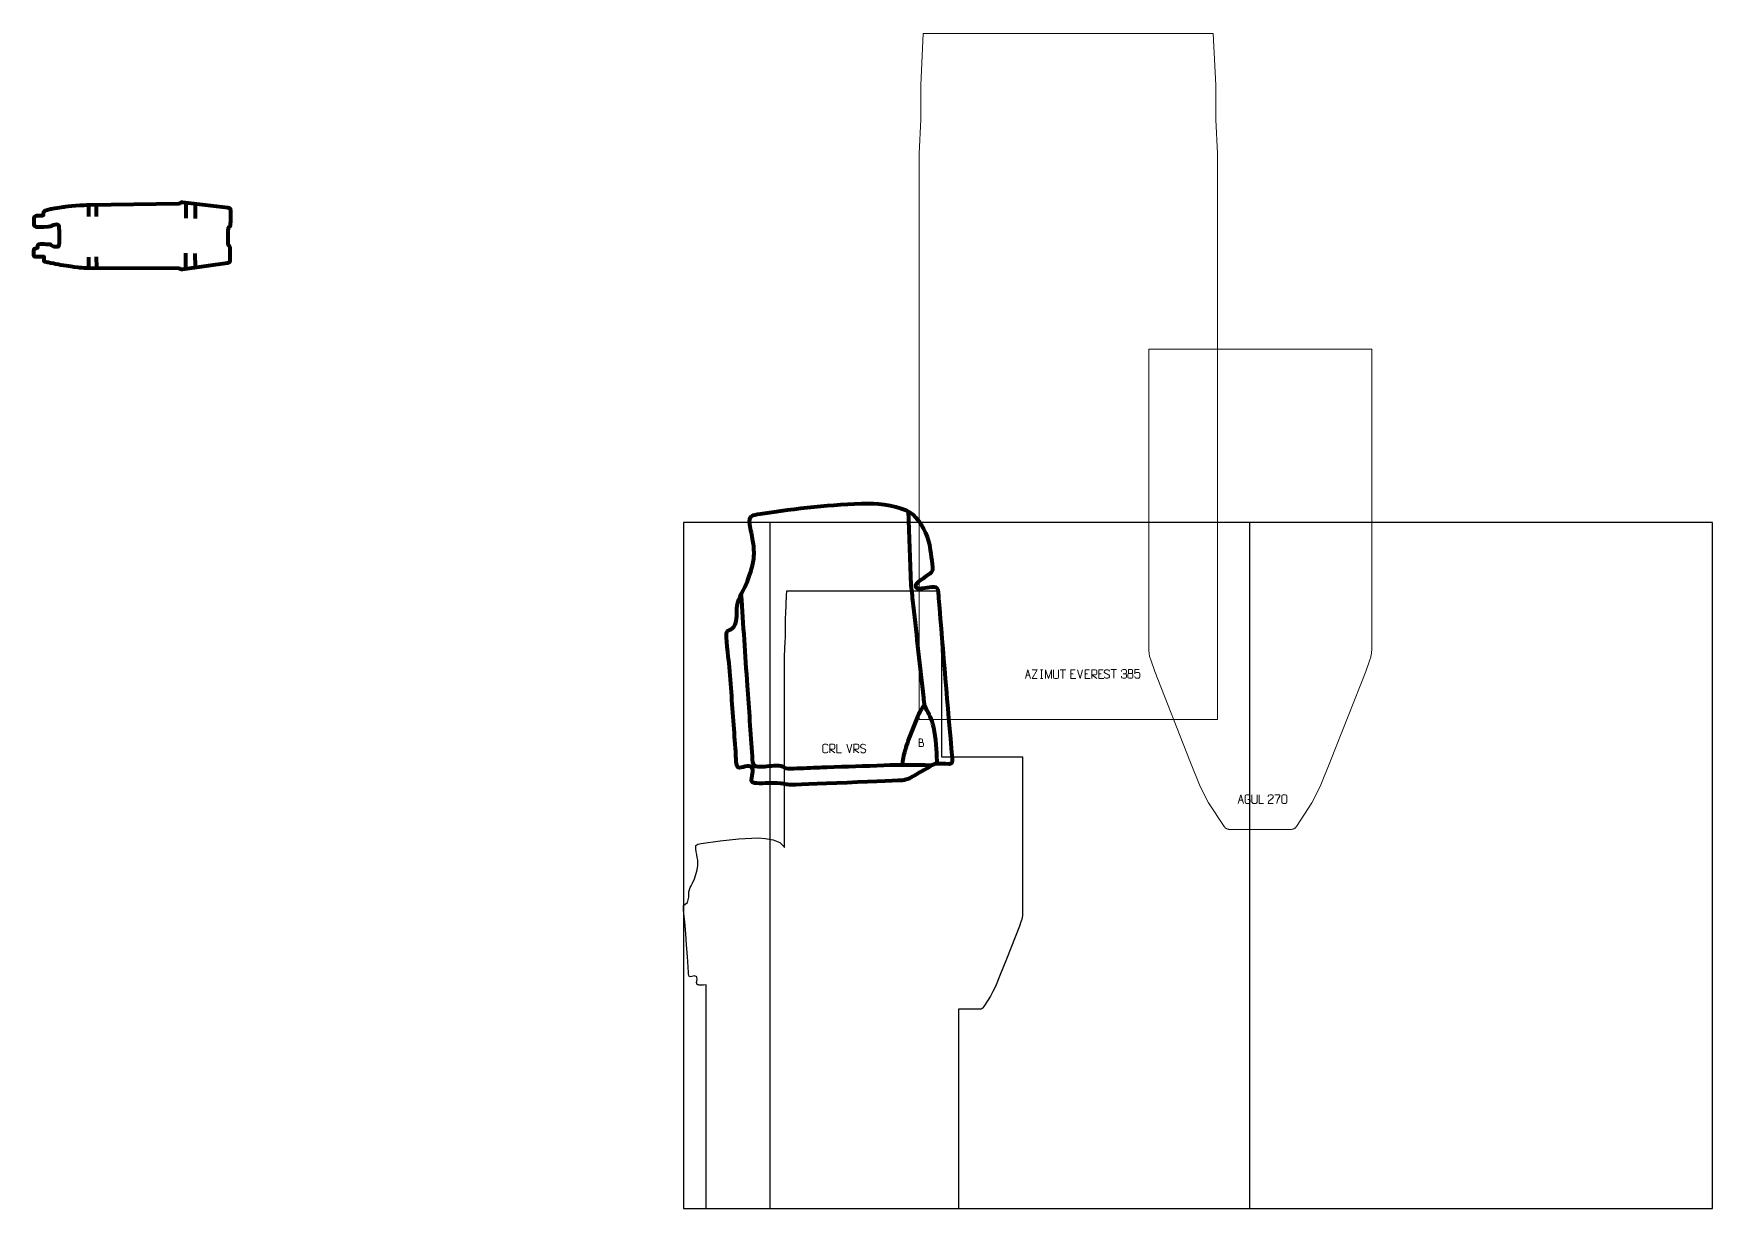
# Model space of a CAD drawing. Header units: millimetres. Extents: x -1895 to 3000, y 0 to 3425.
import ezdxf

# ---------------------------------------------------------------- set-up
doc = ezdxf.new("R2010")
doc.units = ezdxf.units.MM

msp = doc.modelspace()

# ---------------------------------------------------------------- linework, layer by layer
at = {"layer": '200_140_1_black'}
msp.add_lwpolyline([(66.1, 0), (66.1, 651.6), (57.9, 651.3), (45.8, 651.3), (44, 651.5), (42.1, 651.8), (40.3, 652.4), (38.3, 658.7), (39.9, 667.5), (39, 675.1), (32.2, 677.6), (24.3, 675.9), (17.7, 675.6), (15.7, 678.7), (14.8, 683.5), (14.6, 687.5), (13.7, 703.3), (12.5, 718.8), (11.3, 734.5), (8.9, 768.1), (6.5, 801.8), (3.7, 835.4), (2, 850.1), (0, 870.5), (0.1, 883.1), (5.1, 886.6), (11.7, 891.8), (15.8, 907.2), (15.8, 912.5), (15.7, 918), (15.9, 923.2), (19.9, 935.6), (22.4, 940.7), (22.4, 940.9), (22.5, 940.8), (26.3, 948.5), (32, 961), (36.3, 973.5), (40, 986.8), (41.9, 999.7), (41.9, 1007.3), (41.4, 1015.5), (40.3, 1023), (38.6, 1031.3), (37, 1039.7), (35.5, 1048.1), (36, 1058), (41.7, 1062.3), (51.5, 1064.2), (107, 1071.9), (161.4, 1077.4), (217.4, 1080.3), (238.6, 1078.9), (261.9, 1074.2), (281.3, 1066.4), (292.9, 1054.9), (294.7, 1051.9), (294.7, 1110.5), (294.7, 1254.4), (294.7, 1391.2), (294.7, 1506.6), (294.7, 1586.3), (294.7, 1616.1), (294.8, 1617.9), (295.1, 1622.7), (295.4, 1629.7), (295.8, 1638), (296.3, 1646.7), (296.7, 1655), (297, 1662), (297.3, 1666.8), (297.4, 1668.6), (297.4, 1670.4), (297.4, 1675.2), (297.4, 1682.2), (297.4, 1690.5), (297.4, 1699.3), (297.4, 1707.5), (297.4, 1714.5), (297.4, 1719.4), (297.4, 1721.2), (297.5, 1723.9), (297.9, 1731.1), (298.4, 1741.6), (299, 1754), (299.7, 1767.1), (300.3, 1779.6), (300.8, 1790.1), (301.2, 1797.3), (301.3, 1800), (316.5, 1800), (357.4, 1800), (416.5, 1800), (486.5, 1800), (560.2, 1800), (630.3, 1800), (689.4, 1800), (730.2, 1800), (745.4, 1800), (745.5, 1797.3), (745.9, 1790.1), (746.4, 1779.6), (747.1, 1767.1), (747.7, 1754), (748.3, 1741.6), (748.9, 1731.1), (749.2, 1723.9), (749.3, 1721.2), (749.3, 1719.4), (749.3, 1714.5), (749.3, 1707.5), (749.3, 1699.3), (749.3, 1690.5), (749.3, 1682.2), (749.3, 1675.2), (749.3, 1670.4), (749.3, 1668.6), (749.4, 1668.1), (749.4, 1666.8), (749.5, 1664.7), (749.7, 1662), (749.8, 1658.7), (750, 1655), (750.2, 1651), (750.4, 1646.7), (750.7, 1642.3), (750.9, 1638), (751.1, 1633.7), (751.3, 1629.7), (751.5, 1626), (751.6, 1622.7), (751.8, 1620), (751.9, 1617.9), (752, 1616.5), (752, 1616.1), (752, 1586.3), (752, 1506.6), (752, 1391.2), (752, 1316.5), (906.7, 1316.5), (988.5, 1316.5), (988.5, 995.4), (988.5, 857.2), (988.5, 856.1), (988.4, 855.2), (988.4, 854.5), (988.3, 853.3), (988.2, 852.5), (988.1, 851.7), (988, 850.6), (987.9, 849.9), (987.7, 848.9), (987.6, 847.9), (987.4, 847.2), (987.2, 846.1), (987, 845.3), (986.8, 844.5), (986.5, 843.4), (986.3, 842.7), (986, 841.9), (985.7, 840.8), (983.7, 835.1), (979.3, 822.5), (941.6, 726.9), (922.5, 678.6), (909.9, 647.1), (902.3, 632.2), (894.7, 618.4), (875.2, 588.4), (872.9, 584.9), (872.6, 584.5), (872.2, 584), (872, 583.7), (871.6, 583.3), (871.1, 583), (870.8, 582.7), (870.3, 582.4), (869.9, 582.1), (869.5, 581.9), (868.9, 581.6), (868.5, 581.4), (868.1, 581.3), (867.4, 581.1), (867.1, 581), (866.5, 580.9), (865.9, 580.8), (865.6, 580.8), (864.9, 580.7), (811.2, 580.7), (801.9, 580.7), (801.9, 0)], dxfattribs=at)
msp.add_lwpolyline([(66.1, 0), (66.1, 651.6), (57.9, 651.3), (45.8, 651.3), (44, 651.5), (42.1, 651.8), (40.3, 652.4), (38.3, 658.7), (39.9, 667.5), (39, 675.1), (32.2, 677.6), (24.3, 675.9), (17.7, 675.6), (15.7, 678.7), (14.8, 683.5), (14.6, 687.5), (13.7, 703.3), (12.5, 718.8), (11.3, 734.5), (8.9, 768.1), (6.5, 801.8), (3.7, 835.4), (2, 850.1), (0, 870.5), (0.1, 883.1), (5.1, 886.6), (11.7, 891.8), (15.8, 907.2), (15.8, 912.5), (15.7, 918), (15.9, 923.2), (19.9, 935.6), (22.4, 940.7), (22.4, 940.9), (22.5, 940.8), (26.3, 948.5), (32, 961), (36.3, 973.5), (40, 986.8), (41.9, 999.7), (41.9, 1007.3), (41.4, 1015.5), (40.3, 1023), (38.6, 1031.3), (37, 1039.7), (35.5, 1048.1), (36, 1058), (41.7, 1062.3), (51.5, 1064.2), (107, 1071.9), (161.4, 1077.4), (217.4, 1080.3), (238.6, 1078.9), (261.9, 1074.2), (281.3, 1066.4), (292.9, 1054.9), (294.7, 1051.9), (294.7, 1110.5), (294.7, 1254.4), (294.7, 1391.2), (294.7, 1506.6), (294.7, 1586.3), (294.7, 1616.1), (294.8, 1617.9), (295.1, 1622.7), (295.4, 1629.7), (295.8, 1638), (296.3, 1646.7), (296.7, 1655), (297, 1662), (297.3, 1666.8), (297.4, 1668.6), (297.4, 1670.4), (297.4, 1675.2), (297.4, 1682.2), (297.4, 1690.5), (297.4, 1699.3), (297.4, 1707.5), (297.4, 1714.5), (297.4, 1719.4), (297.4, 1721.2), (297.5, 1723.9), (297.9, 1731.1), (298.4, 1741.6), (299, 1754), (299.7, 1767.1), (300.3, 1779.6), (300.8, 1790.1), (301.2, 1797.3), (301.3, 1800), (316.5, 1800), (357.4, 1800), (416.5, 1800), (486.5, 1800), (560.2, 1800), (630.3, 1800), (689.4, 1800), (730.2, 1800), (745.4, 1800), (745.5, 1797.3), (745.9, 1790.1), (746.4, 1779.6), (747.1, 1767.1), (747.7, 1754), (748.3, 1741.6), (748.9, 1731.1), (749.2, 1723.9), (749.3, 1721.2), (749.3, 1719.4), (749.3, 1714.5), (749.3, 1707.5), (749.3, 1699.3), (749.3, 1690.5), (749.3, 1682.2), (749.3, 1675.2), (749.3, 1670.4), (749.3, 1668.6), (749.4, 1668.1), (749.4, 1666.8), (749.5, 1664.7), (749.7, 1662), (749.8, 1658.7), (750, 1655), (750.2, 1651), (750.4, 1646.7), (750.7, 1642.3), (750.9, 1638), (751.1, 1633.7), (751.3, 1629.7), (751.5, 1626), (751.6, 1622.7), (751.8, 1620), (751.9, 1617.9), (752, 1616.5), (752, 1616.1), (752, 1586.3), (752, 1506.6), (752, 1391.2), (752, 1316.5), (906.7, 1316.5), (988.5, 1316.5), (988.5, 995.4), (988.5, 857.2), (988.5, 856.1), (988.4, 855.2), (988.4, 854.5), (988.3, 853.3), (988.2, 852.5), (988.1, 851.7), (988, 850.6), (987.9, 849.9), (987.7, 848.9), (987.6, 847.9), (987.4, 847.2), (987.2, 846.1), (987, 845.3), (986.8, 844.5), (986.5, 843.4), (986.3, 842.7), (986, 841.9), (985.7, 840.8), (983.7, 835.1), (979.3, 822.5), (941.6, 726.9), (922.5, 678.6), (909.9, 647.1), (902.3, 632.2), (894.7, 618.4), (875.2, 588.4), (872.9, 584.9), (872.6, 584.5), (872.2, 584), (872, 583.7), (871.6, 583.3), (871.1, 583), (870.8, 582.7), (870.3, 582.4), (869.9, 582.1), (869.5, 581.9), (868.9, 581.6), (868.5, 581.4), (868.1, 581.3), (867.4, 581.1), (867.1, 581), (866.5, 580.9), (865.9, 580.8), (865.6, 580.8), (864.9, 580.7), (811.2, 580.7), (801.9, 580.7), (801.9, 0)], dxfattribs=at)
at = {"layer": '200_140_1_black_SHEET_BOUNDARY', "color": 1}
msp.add_lwpolyline([(251.7, 0), (1651.7, 0), (1651.7, 2000), (251.7, 2000), (251.7, 0)], dxfattribs=at)
at = {"layer": '200_140_1_black_TOYOTA COROLLA VERSO_2_layer 2', "color": 142, "lineweight": 158}
for points, knots in [([(655.3, 2032.8), (655.3, 2032.8), (663, 1816.7), (663, 1816.7), (663, 1816.7), (665.2, 1796.8), (667.4, 1776.9), (669.6, 1757.1), (669.6, 1757.1), (679.5, 1667.7), (689.4, 1578.2), (699.4, 1488.8), (699.4, 1488.8), (699.9, 1484.2), (700.9, 1469.6), (702.5, 1466.2), (702.5, 1466.2), (710.9, 1447.8), (720.2, 1433), (726, 1413.1), (726, 1413.1), (734.4, 1384.8), (736.6, 1345.8), (738, 1316), (738, 1316), (738.1, 1314), (738.2, 1312), (738.3, 1310), (738.3, 1310), (738.6, 1305.5), (738.9, 1300.9), (739.1, 1296.4)], [0, 0, 0, 0, 0.111111, 0.111111, 0.111111, 0.111111, 0.222222, 0.222222, 0.222222, 0.222222, 0.333333, 0.333333, 0.333333, 0.333333, 0.444444, 0.444444, 0.444444, 0.444444, 0.555556, 0.555556, 0.555556, 0.555556, 0.666667, 0.666667, 0.666667, 0.666667, 0.777778, 0.777778, 0.777778, 0.777778, 1, 1, 1, 1]), ([(722.2, 1291.7), (675.9, 1292.1), (630.6, 1293.3), (584.2, 1291.3), (584.2, 1291.3), (529.2, 1289), (474.1, 1287.4), (419, 1285.5), (419, 1285.5), (409, 1285.2), (399, 1284.8), (389, 1284.5), (389, 1284.5), (363.4, 1283.6), (337.1, 1282), (311.6, 1281.6), (311.6, 1281.6), (299.5, 1281.4), (299.5, 1282.2), (289.4, 1287), (289.4, 1287), (276.7, 1293.2), (251.9, 1288.7), (237.6, 1287.8), (237.6, 1287.8), (229.8, 1287.4), (218, 1286.5), (210.6, 1288.2), (210.6, 1288.2), (200.7, 1292.4), (201.3, 1307.4), (200.8, 1316.3), (200.8, 1316.3), (200.8, 1316.3), (200.8, 1317.7), (200.8, 1317.7), (200.8, 1317.7), (196.4, 1386.7), (191.4, 1455.8), (186.6, 1524.8), (186.6, 1524.8), (180.6, 1613.3), (174.5, 1701.8), (168.5, 1790.3)], [0, 0, 0, 0, 0.083333, 0.083333, 0.083333, 0.083333, 0.166667, 0.166667, 0.166667, 0.166667, 0.25, 0.25, 0.25, 0.25, 0.333333, 0.333333, 0.333333, 0.333333, 0.416667, 0.416667, 0.416667, 0.416667, 0.5, 0.5, 0.5, 0.5, 0.583333, 0.583333, 0.583333, 0.583333, 0.666667, 0.666667, 0.666667, 0.666667, 0.75, 0.75, 0.75, 0.75, 0.833333, 0.833333, 0.833333, 0.833333, 1, 1, 1, 1]), ([(701.7, 1468), (696.8, 1460.2), (689.8, 1450.5), (686.4, 1442.3), (686.4, 1442.3), (675.8, 1417), (664.7, 1390.3), (655.2, 1364.7), (655.2, 1364.7), (651.7, 1355.3), (648.8, 1345.7), (645.9, 1336.2), (645.9, 1336.2), (645.9, 1336.2), (645.5, 1334.9), (645.5, 1334.9), (645.5, 1334.9), (641.1, 1320.3), (639.1, 1307.5), (637.8, 1292.4)], [0, 0, 0, 0, 0.166667, 0.166667, 0.166667, 0.166667, 0.333333, 0.333333, 0.333333, 0.333333, 0.5, 0.5, 0.5, 0.5, 0.666667, 0.666667, 0.666667, 0.666667, 1, 1, 1, 1])]:
    msp.add_open_spline(points, degree=3, knots=knots, dxfattribs=at)
at = {"layer": '200_140_1_black_TOYOTA COROLLA VERSO_2_layer 2', "color": 250, "lineweight": 9}
for points, knots in [([(421.2, 1332.3), (421.1, 1330), (419.4, 1328.5), (417.3, 1328.5), (417.3, 1328.5), (414.9, 1328.5), (412.6, 1328.5), (410.3, 1328.5), (410.3, 1328.5), (408.3, 1328.4), (406.4, 1330.3), (406.4, 1332.3), (406.4, 1332.3), (406.4, 1338.1), (406.4, 1343.9), (406.4, 1349.6), (406.4, 1349.6), (406.4, 1351.8), (408.1, 1353.5), (410.3, 1353.5), (410.3, 1353.5), (412.6, 1353.5), (414.9, 1353.5), (417.3, 1353.5), (417.3, 1353.5), (419.2, 1353.5), (421.2, 1352), (421.2, 1349.6)], [0, 0, 0, 0, 0.125, 0.125, 0.125, 0.125, 0.25, 0.25, 0.25, 0.25, 0.375, 0.375, 0.375, 0.375, 0.5, 0.5, 0.5, 0.5, 0.625, 0.625, 0.625, 0.625, 0.75, 0.75, 0.75, 0.75, 1, 1, 1, 1]), ([(426.5, 1328.5), (426.5, 1328.5), (426.5, 1353.5), (426.5, 1353.5), (426.5, 1353.5), (430.1, 1353.5), (433.7, 1353.5), (437.3, 1353.5), (437.3, 1353.5), (439.6, 1353.4), (441.1, 1351.9), (441.1, 1349.6), (441.1, 1349.6), (441.1, 1347.5), (441.1, 1344.5), (441.1, 1342.5), (441.1, 1342.5), (441.1, 1340.6), (439.3, 1338.6), (437.3, 1338.6), (437.3, 1338.6), (437.3, 1338.6), (426.5, 1338.6), (426.5, 1338.6), (426.5, 1338.6), (426.5, 1338.6), (441.1, 1328.5), (441.1, 1328.5)], [0, 0, 0, 0, 0.125, 0.125, 0.125, 0.125, 0.25, 0.25, 0.25, 0.25, 0.375, 0.375, 0.375, 0.375, 0.5, 0.5, 0.5, 0.5, 0.625, 0.625, 0.625, 0.625, 0.75, 0.75, 0.75, 0.75, 1, 1, 1, 1]), ([(460.3, 1328.5), (460.3, 1328.5), (447.3, 1328.5), (447.3, 1328.5), (447.3, 1328.5), (447.3, 1328.5), (447.3, 1353.5), (447.3, 1353.5)], [0, 0, 0, 0, 0.333333, 0.333333, 0.333333, 0.333333, 1, 1, 1, 1]), ([(496.5, 1328.5), (496.5, 1328.5), (496.5, 1353.5), (496.5, 1353.5), (496.5, 1353.5), (500.1, 1353.5), (503.7, 1353.5), (507.3, 1353.5), (507.3, 1353.5), (509.6, 1353.4), (511.1, 1351.9), (511.1, 1349.6), (511.1, 1349.6), (511.1, 1347.5), (511.1, 1344.5), (511.1, 1342.5), (511.1, 1342.5), (511.1, 1340.6), (509.3, 1338.6), (507.3, 1338.6), (507.3, 1338.6), (507.3, 1338.6), (496.5, 1338.6), (496.5, 1338.6), (496.5, 1338.6), (496.5, 1338.6), (511.1, 1328.5), (511.1, 1328.5)], [0, 0, 0, 0, 0.125, 0.125, 0.125, 0.125, 0.25, 0.25, 0.25, 0.25, 0.375, 0.375, 0.375, 0.375, 0.5, 0.5, 0.5, 0.5, 0.625, 0.625, 0.625, 0.625, 0.75, 0.75, 0.75, 0.75, 1, 1, 1, 1]), ([(523.8, 1341), (519.6, 1342.5), (514.6, 1344.3), (516.7, 1349.8), (516.7, 1349.8), (518.2, 1353.9), (523.4, 1353.5), (527, 1352.9), (527, 1352.9), (529.8, 1352.5), (530.7, 1351.2), (531, 1349.2)], [0, 0, 0, 0, 0.25, 0.25, 0.25, 0.25, 0.5, 0.5, 0.5, 0.5, 1, 1, 1, 1]), ([(523.8, 1341), (527.8, 1339.4), (532.9, 1337.5), (531, 1332.1), (531, 1332.1), (529.6, 1327.8), (524.6, 1328.1), (520.9, 1328.6), (520.9, 1328.6), (518.2, 1329.1), (516.9, 1330.3), (516.6, 1332.4)], [0, 0, 0, 0, 0.25, 0.25, 0.25, 0.25, 0.5, 0.5, 0.5, 0.5, 1, 1, 1, 1]), ([(686.7, 1358.2), (690, 1358.2), (693.3, 1358.2), (696.5, 1358.2), (696.5, 1358.2), (698.3, 1358.1), (700, 1356.6), (700, 1354.7), (700, 1354.7), (700, 1353.7), (700, 1351), (700, 1350), (700, 1350), (700, 1348.3), (698.6, 1346.5), (696.6, 1346.5), (696.6, 1346.5), (693.3, 1346.5), (690, 1346.5), (686.8, 1346.5), (686.8, 1346.5), (686.8, 1354), (686.8, 1361.4), (686.8, 1368.9), (686.8, 1368.9), (688.9, 1368.9), (691, 1368.9), (693.2, 1368.9), (693.2, 1368.9), (694.7, 1368.9), (696.5, 1367.2), (696.6, 1365.4), (696.6, 1365.4), (696.6, 1363.6), (696.6, 1363.5), (696.6, 1361.6), (696.6, 1361.6), (696.6, 1359.8), (694.9, 1358.1), (693.1, 1358.2)], [0, 0, 0, 0, 0.090909, 0.090909, 0.090909, 0.090909, 0.181818, 0.181818, 0.181818, 0.181818, 0.272727, 0.272727, 0.272727, 0.272727, 0.363636, 0.363636, 0.363636, 0.363636, 0.454545, 0.454545, 0.454545, 0.454545, 0.545455, 0.545455, 0.545455, 0.545455, 0.636364, 0.636364, 0.636364, 0.636364, 0.727273, 0.727273, 0.727273, 0.727273, 0.818182, 0.818182, 0.818182, 0.818182, 1, 1, 1, 1])]:
    msp.add_open_spline(points, degree=3, knots=knots, dxfattribs=at)
for points in [[(483.8, 1328.5), (483.8, 1328.5), (476.5, 1353.5), (476.5, 1353.5)], [(491.1, 1353.5), (491.1, 1353.5), (483.8, 1328.5), (483.8, 1328.5)]]:
    msp.add_open_spline(points, degree=3, dxfattribs=at)
at = {"layer": '200_140_1_black_TOYOTA COROLLA VERSO_2_layer 3', "color": 242, "lineweight": 158}
msp.add_open_spline([(638.3, 1247.7), (645.5, 1248.8), (652.4, 1250.6), (658.6, 1253.7), (658.6, 1253.7), (672.6, 1261), (687, 1269.6), (700.7, 1277.5), (700.7, 1277.5), (734, 1296.9), (724, 1297.7), (763.5, 1295.8), (763.5, 1295.8), (781.2, 1295), (785, 1294.1), (783.3, 1312.1), (783.3, 1312.1), (769.3, 1467.5), (756.4, 1623), (743.7, 1778.6), (743.7, 1778.6), (743.1, 1785.6), (743.2, 1804.5), (738.9, 1809.2), (738.9, 1809.2), (733.2, 1815.2), (702.1, 1808.8), (693.5, 1807.8), (693.5, 1807.8), (687.4, 1807.3), (673.5, 1807.1), (676.6, 1817.1), (676.6, 1817.1), (678.4, 1822.9), (704.5, 1840.6), (710.8, 1845.2), (710.8, 1845.2), (722.2, 1853.4), (727.1, 1854.2), (725.9, 1869.4), (725.9, 1869.4), (723.2, 1894.7), (720, 1923.3), (713.8, 1947.8), (713.8, 1947.8), (707.2, 1973.4), (683.2, 2014.4), (661.2, 2029.2), (661.2, 2029.2), (631.3, 2046.9), (574.3, 2055.9), (539.6, 2055.5), (539.6, 2055.5), (429.4, 2052.6), (332.4, 2041.4), (223.9, 2024.9), (223.9, 2024.9), (201.8, 2021.6), (188.9, 2020.3), (193.4, 1994.3), (193.4, 1994.3), (196.2, 1978.2), (199.4, 1962.4), (202.6, 1946.5), (202.6, 1946.5), (205.1, 1933.9), (206, 1915.2), (205.5, 1902.3), (205.5, 1902.3), (204.7, 1878.8), (194.5, 1850.9), (186.7, 1828.6), (186.7, 1828.6), (178.5, 1805.4), (159.4, 1779.4), (156.1, 1756.6), (156.1, 1756.6), (155.3, 1747.5), (156, 1735.8), (155.8, 1726.3), (155.8, 1726.3), (153.4, 1681.9), (131.2, 1690.9), (126.1, 1680.3), (126.1, 1680.3), (122.3, 1672.3), (131.4, 1603.7), (132.9, 1589.7), (132.9, 1589.7), (138.6, 1525.9), (142.6, 1461.5), (147.4, 1397.6), (147.4, 1397.6), (149.7, 1367.5), (152.2, 1338.4), (153.6, 1308.3), (153.6, 1308.3), (153.9, 1303.1), (154.1, 1288), (159.6, 1285.6), (159.6, 1285.6), (169.3, 1281.3), (189.6, 1296.8), (200, 1284.5), (200, 1284.5), (207.9, 1273.5), (191.5, 1248.5), (202.6, 1241.3), (202.6, 1241.3), (205.5, 1239.9), (209.8, 1239.6), (213, 1239.4), (213, 1239.4), (236.2, 1237.9), (258.4, 1242), (282.5, 1239.1), (282.5, 1239.1), (286.9, 1238.6), (290.9, 1237.9), (295.2, 1237.1), (295.2, 1237.1), (301.5, 1235.7), (306.8, 1235), (311.9, 1234.7), (311.9, 1234.7), (317, 1234.4), (638.3, 1247.7), (638.3, 1247.7)], degree=3, knots=[0, 0, 0, 0, 0.030303, 0.030303, 0.030303, 0.030303, 0.060606, 0.060606, 0.060606, 0.060606, 0.090909, 0.090909, 0.090909, 0.090909, 0.121212, 0.121212, 0.121212, 0.121212, 0.151515, 0.151515, 0.151515, 0.151515, 0.181818, 0.181818, 0.181818, 0.181818, 0.212121, 0.212121, 0.212121, 0.212121, 0.242424, 0.242424, 0.242424, 0.242424, 0.272727, 0.272727, 0.272727, 0.272727, 0.30303, 0.30303, 0.30303, 0.30303, 0.333333, 0.333333, 0.333333, 0.333333, 0.363636, 0.363636, 0.363636, 0.363636, 0.393939, 0.393939, 0.393939, 0.393939, 0.424242, 0.424242, 0.424242, 0.424242, 0.454545, 0.454545, 0.454545, 0.454545, 0.484848, 0.484848, 0.484848, 0.484848, 0.515152, 0.515152, 0.515152, 0.515152, 0.545455, 0.545455, 0.545455, 0.545455, 0.575758, 0.575758, 0.575758, 0.575758, 0.606061, 0.606061, 0.606061, 0.606061, 0.636364, 0.636364, 0.636364, 0.636364, 0.666667, 0.666667, 0.666667, 0.666667, 0.69697, 0.69697, 0.69697, 0.69697, 0.727273, 0.727273, 0.727273, 0.727273, 0.757576, 0.757576, 0.757576, 0.757576, 0.787879, 0.787879, 0.787879, 0.787879, 0.818182, 0.818182, 0.818182, 0.818182, 0.848485, 0.848485, 0.848485, 0.848485, 0.878788, 0.878788, 0.878788, 0.878788, 0.909091, 0.909091, 0.909091, 0.909091, 0.939394, 0.939394, 0.939394, 0.939394, 1, 1, 1, 1], dxfattribs=at)
at = {"layer": '200_140_1_black_ДЕКА KUGOO M4 PRO JILONG_1_layer 2', "color": 242, "lineweight": 158}
msp.add_open_spline([(-1893.6, 2886.1), (-1893.6, 2886.1), (-1893.5, 2868.8), (-1893.5, 2868.8), (-1893.5, 2868.8), (-1893.4, 2864.3), (-1889.8, 2860.8), (-1885.3, 2860.9), (-1885.3, 2860.9), (-1879.4, 2861), (-1849.1, 2860.9), (-1845.9, 2862.2), (-1845.9, 2862.2), (-1840.4, 2864.4), (-1840.1, 2867), (-1832.2, 2867.8), (-1832.2, 2867.8), (-1827.8, 2868.3), (-1820, 2868.3), (-1820, 2862.2), (-1820, 2862.2), (-1819.9, 2853.7), (-1818.7, 2809.6), (-1820.9, 2805.5), (-1820.9, 2805.5), (-1823.6, 2802.4), (-1836.5, 2804), (-1840.2, 2806.2), (-1840.2, 2806.2), (-1846.3, 2810), (-1842.8, 2811.5), (-1852.2, 2811.3), (-1852.2, 2811.3), (-1859.8, 2811.1), (-1868.6, 2812.2), (-1876.2, 2812), (-1876.2, 2812), (-1878.9, 2812), (-1880.2, 2810.9), (-1881.3, 2809.7), (-1881.3, 2809.7), (-1883.3, 2807.6), (-1881.5, 2803.2), (-1883, 2801.4), (-1883, 2801.4), (-1884.2, 2800.1), (-1886, 2799.6), (-1886.9, 2799.5), (-1886.9, 2799.5), (-1889, 2799.2), (-1892.3, 2798.7), (-1893.3, 2797.6), (-1893.3, 2797.6), (-1893.9, 2797), (-1893.9, 2784.3), (-1893.9, 2782.8), (-1893.9, 2782.8), (-1893.7, 2777.7), (-1894.9, 2774.4), (-1890.4, 2774.4), (-1890.4, 2774.4), (-1886.3, 2774.3), (-1879.2, 2774.5), (-1878.3, 2774.5), (-1878.3, 2774.5), (-1872.2, 2774.5), (-1865.1, 2774.8), (-1864.3, 2773.7), (-1864.3, 2773.7), (-1862.3, 2771), (-1865.7, 2763.1), (-1864.1, 2760.2), (-1864.1, 2760.2), (-1863.3, 2758.9), (-1853.3, 2757.7), (-1851.6, 2757.3), (-1851.6, 2757.3), (-1832.3, 2753.4), (-1812.5, 2749.6), (-1793, 2746.7), (-1793, 2746.7), (-1788.9, 2746.1), (-1762.8, 2742.2), (-1761, 2742.1), (-1761, 2742.1), (-1754.7, 2741.8), (-1740.7, 2740.8), (-1735.3, 2740.8), (-1735.3, 2740.8), (-1735.3, 2740.8), (-1471.5, 2740.1), (-1471.5, 2740.1), (-1471.5, 2740.1), (-1466.9, 2740.1), (-1465.5, 2736.5), (-1460.6, 2737.1), (-1460.6, 2737.1), (-1460.6, 2737.1), (-1329.4, 2755.4), (-1329.4, 2755.4), (-1329.4, 2755.4), (-1325.5, 2755.9), (-1322.5, 2759.2), (-1322.5, 2763.2), (-1322.5, 2763.2), (-1322.5, 2763.2), (-1322.3, 2800.7), (-1322.3, 2800.7), (-1322.3, 2800.7), (-1322.2, 2808.3), (-1328.5, 2805.4), (-1328.5, 2812.9), (-1328.5, 2812.9), (-1328.4, 2818.3), (-1328.3, 2855.7), (-1327.8, 2857.7), (-1327.8, 2857.7), (-1326.9, 2860.6), (-1322.6, 2862.1), (-1321.9, 2863.4), (-1321.9, 2863.4), (-1320.9, 2865.3), (-1321.1, 2904.7), (-1321, 2910.2), (-1321, 2910.2), (-1321, 2914.3), (-1324, 2917.8), (-1328.1, 2918.2), (-1328.1, 2918.2), (-1328.1, 2918.2), (-1460.5, 2933.7), (-1460.5, 2933.7), (-1460.5, 2933.7), (-1466.2, 2934.4), (-1466.6, 2929.9), (-1471.9, 2929.8), (-1471.9, 2929.8), (-1471.9, 2929.8), (-1735, 2925.9), (-1735, 2925.9), (-1735, 2925.9), (-1742, 2925.8), (-1801.3, 2921.1), (-1806, 2920.3), (-1806, 2920.3), (-1810.7, 2919.5), (-1842.7, 2914.4), (-1844.6, 2913.9), (-1844.6, 2913.9), (-1860.6, 2909.6), (-1866.6, 2910.5), (-1865.9, 2899.3), (-1865.9, 2899.3), (-1865.8, 2897.3), (-1866.1, 2894.8), (-1868.4, 2894.3), (-1868.4, 2894.3), (-1868.4, 2894.3), (-1885.6, 2894.2), (-1885.6, 2894.2), (-1885.6, 2894.2), (-1890.1, 2894.2), (-1893.6, 2890.6), (-1893.6, 2886.1)], degree=3, knots=[0, 0, 0, 0, 0.02381, 0.02381, 0.02381, 0.02381, 0.047619, 0.047619, 0.047619, 0.047619, 0.071429, 0.071429, 0.071429, 0.071429, 0.095238, 0.095238, 0.095238, 0.095238, 0.119048, 0.119048, 0.119048, 0.119048, 0.142857, 0.142857, 0.142857, 0.142857, 0.166667, 0.166667, 0.166667, 0.166667, 0.190476, 0.190476, 0.190476, 0.190476, 0.214286, 0.214286, 0.214286, 0.214286, 0.238095, 0.238095, 0.238095, 0.238095, 0.261905, 0.261905, 0.261905, 0.261905, 0.285714, 0.285714, 0.285714, 0.285714, 0.309524, 0.309524, 0.309524, 0.309524, 0.333333, 0.333333, 0.333333, 0.333333, 0.357143, 0.357143, 0.357143, 0.357143, 0.380952, 0.380952, 0.380952, 0.380952, 0.404762, 0.404762, 0.404762, 0.404762, 0.428571, 0.428571, 0.428571, 0.428571, 0.452381, 0.452381, 0.452381, 0.452381, 0.47619, 0.47619, 0.47619, 0.47619, 0.5, 0.5, 0.5, 0.5, 0.52381, 0.52381, 0.52381, 0.52381, 0.547619, 0.547619, 0.547619, 0.547619, 0.571429, 0.571429, 0.571429, 0.571429, 0.595238, 0.595238, 0.595238, 0.595238, 0.619048, 0.619048, 0.619048, 0.619048, 0.642857, 0.642857, 0.642857, 0.642857, 0.666667, 0.666667, 0.666667, 0.666667, 0.690476, 0.690476, 0.690476, 0.690476, 0.714286, 0.714286, 0.714286, 0.714286, 0.738095, 0.738095, 0.738095, 0.738095, 0.761905, 0.761905, 0.761905, 0.761905, 0.785714, 0.785714, 0.785714, 0.785714, 0.809524, 0.809524, 0.809524, 0.809524, 0.833333, 0.833333, 0.833333, 0.833333, 0.857143, 0.857143, 0.857143, 0.857143, 0.880952, 0.880952, 0.880952, 0.880952, 0.904762, 0.904762, 0.904762, 0.904762, 0.928571, 0.928571, 0.928571, 0.928571, 0.952381, 0.952381, 0.952381, 0.952381, 1, 1, 1, 1], dxfattribs=at)
at = {"layer": '200_140_1_black_ДЕКА KUGOO M4 PRO JILONG_1_layer 3', "color": 142, "lineweight": 158}
for points in [[(-1735, 2925.9), (-1735, 2925.9), (-1734.7, 2891.9), (-1734.7, 2891.9)], [(-1712.2, 2924.3), (-1712.2, 2924.3), (-1712.5, 2891.5), (-1712.5, 2891.5)], [(-1451.3, 2931.1), (-1451.3, 2931.1), (-1451, 2886.8), (-1451, 2886.8)], [(-1423.9, 2928.3), (-1423.9, 2928.3), (-1423.9, 2886), (-1423.9, 2886)], [(-1733.7, 2742.5), (-1733.7, 2742.5), (-1733.5, 2773.5), (-1733.5, 2773.5)], [(-1710.5, 2742.6), (-1710.5, 2742.6), (-1711.2, 2773.9), (-1711.2, 2773.9)], [(-1450.8, 2739.7), (-1450.8, 2739.7), (-1451, 2785), (-1451, 2785)], [(-1423.3, 2743.9), (-1423.3, 2743.9), (-1423.5, 2783.5), (-1423.5, 2783.5)]]:
    msp.add_open_spline(points, degree=3, dxfattribs=at)
at = {"layer": '200_140_1_black_Лодка АГУЛ 270_2_layer 1', "color": 242, "lineweight": 9}
msp.add_open_spline([(2006.7, 2505), (2006.7, 2505), (2006.7, 1631.6), (2006.7, 1631.6), (2006.7, 1631.6), (2006.7, 1631.6), (2006.6, 1628.8), (2006.6, 1628.8), (2006.6, 1628.8), (2006.6, 1628.8), (2006.5, 1626.1), (2006.5, 1626.1), (2006.5, 1626.1), (2006.5, 1626.1), (2006.3, 1623.4), (2006.3, 1623.4), (2006.3, 1623.4), (2006.3, 1623.4), (2006.1, 1620.7), (2006.1, 1620.7), (2006.1, 1620.7), (2006.1, 1620.7), (2005.7, 1617.9), (2005.7, 1617.9), (2005.7, 1617.9), (2005.7, 1617.9), (2005.3, 1615.2), (2005.3, 1615.2), (2005.3, 1615.2), (2005.3, 1615.2), (2004.8, 1612.5), (2004.8, 1612.5), (2004.8, 1612.5), (2004.8, 1612.5), (2004.2, 1609.9), (2004.2, 1609.9), (2004.2, 1609.9), (2004.2, 1609.9), (2003.6, 1607.2), (2003.6, 1607.2), (2003.6, 1607.2), (2003.6, 1607.2), (2002.9, 1604.6), (2002.9, 1604.6), (2002.9, 1604.6), (2002.9, 1604.6), (2002.1, 1601.9), (2002.1, 1601.9), (2002.1, 1601.9), (2002.1, 1601.9), (2001.2, 1599.3), (2001.2, 1599.3), (2001.2, 1599.3), (2001.2, 1599.3), (1989.2, 1565), (1989.2, 1565), (1989.2, 1565), (1989.2, 1565), (1886.7, 1305), (1886.7, 1305), (1886.7, 1305), (1886.7, 1305), (1856.5, 1229.6), (1856.5, 1229.6), (1856.5, 1229.6), (1856.5, 1229.6), (1832.3, 1182.8), (1832.3, 1182.8), (1832.3, 1182.8), (1832.3, 1182.8), (1787.2, 1113.5), (1787.2, 1113.5), (1787.2, 1113.5), (1787.2, 1113.5), (1786.3, 1112.3), (1786.3, 1112.3), (1786.3, 1112.3), (1786.3, 1112.3), (1785.3, 1111.1), (1785.3, 1111.1), (1785.3, 1111.1), (1785.3, 1111.1), (1784.2, 1110), (1784.2, 1110), (1784.2, 1110), (1784.2, 1110), (1783, 1109), (1783, 1109), (1783, 1109), (1783, 1109), (1781.8, 1108.1), (1781.8, 1108.1), (1781.8, 1108.1), (1781.8, 1108.1), (1780.5, 1107.3), (1780.5, 1107.3), (1780.5, 1107.3), (1780.5, 1107.3), (1779.1, 1106.6), (1779.1, 1106.6), (1779.1, 1106.6), (1779.1, 1106.6), (1777.6, 1106), (1777.6, 1106), (1777.6, 1106), (1777.6, 1106), (1776.1, 1105.6), (1776.1, 1105.6), (1776.1, 1105.6), (1776.1, 1105.6), (1774.6, 1105.3), (1774.6, 1105.3), (1774.6, 1105.3), (1774.6, 1105.3), (1773.1, 1105.1), (1773.1, 1105.1), (1773.1, 1105.1), (1773.1, 1105.1), (1771.5, 1105), (1771.5, 1105), (1771.5, 1105), (1771.5, 1105), (1591.8, 1105), (1591.8, 1105), (1591.8, 1105), (1591.8, 1105), (1590.3, 1105.1), (1590.3, 1105.1), (1590.3, 1105.1), (1590.3, 1105.1), (1588.8, 1105.3), (1588.8, 1105.3), (1588.8, 1105.3), (1588.8, 1105.3), (1587.2, 1105.6), (1587.2, 1105.6), (1587.2, 1105.6), (1587.2, 1105.6), (1585.8, 1106), (1585.8, 1106), (1585.8, 1106), (1585.8, 1106), (1584.3, 1106.6), (1584.3, 1106.6), (1584.3, 1106.6), (1584.3, 1106.6), (1582.9, 1107.3), (1582.9, 1107.3), (1582.9, 1107.3), (1582.9, 1107.3), (1581.6, 1108.1), (1581.6, 1108.1), (1581.6, 1108.1), (1581.6, 1108.1), (1580.3, 1109), (1580.3, 1109), (1580.3, 1109), (1580.3, 1109), (1579.1, 1110), (1579.1, 1110), (1579.1, 1110), (1579.1, 1110), (1578, 1111.1), (1578, 1111.1), (1578, 1111.1), (1578, 1111.1), (1577, 1112.3), (1577, 1112.3), (1577, 1112.3), (1577, 1112.3), (1576.1, 1113.5), (1576.1, 1113.5), (1576.1, 1113.5), (1576.1, 1113.5), (1531.1, 1182.8), (1531.1, 1182.8), (1531.1, 1182.8), (1531.1, 1182.8), (1506.9, 1229.6), (1506.9, 1229.6), (1506.9, 1229.6), (1506.9, 1229.6), (1476.7, 1305), (1476.7, 1305), (1476.7, 1305), (1476.7, 1305), (1374.2, 1565), (1374.2, 1565), (1374.2, 1565), (1374.2, 1565), (1362.2, 1599.3), (1362.2, 1599.3), (1362.2, 1599.3), (1362.2, 1599.3), (1361.3, 1601.9), (1361.3, 1601.9), (1361.3, 1601.9), (1361.3, 1601.9), (1360.5, 1604.6), (1360.5, 1604.6), (1360.5, 1604.6), (1360.5, 1604.6), (1359.8, 1607.2), (1359.8, 1607.2), (1359.8, 1607.2), (1359.8, 1607.2), (1359.1, 1609.9), (1359.1, 1609.9), (1359.1, 1609.9), (1359.1, 1609.9), (1358.6, 1612.5), (1358.6, 1612.5), (1358.6, 1612.5), (1358.6, 1612.5), (1358.1, 1615.2), (1358.1, 1615.2), (1358.1, 1615.2), (1358.1, 1615.2), (1357.6, 1617.9), (1357.6, 1617.9), (1357.6, 1617.9), (1357.6, 1617.9), (1357.3, 1620.7), (1357.3, 1620.7), (1357.3, 1620.7), (1357.3, 1620.7), (1357, 1623.4), (1357, 1623.4), (1357, 1623.4), (1357, 1623.4), (1356.8, 1626.1), (1356.8, 1626.1), (1356.8, 1626.1), (1356.8, 1626.1), (1356.7, 1628.8), (1356.7, 1628.8), (1356.7, 1628.8), (1356.7, 1628.8), (1356.7, 1631.6), (1356.7, 1631.6), (1356.7, 1631.6), (1356.7, 1631.6), (1356.7, 2505), (1356.7, 2505), (1356.7, 2505), (1356.7, 2505), (2006.7, 2505), (2006.7, 2505)], degree=3, knots=[0, 0, 0, 0, 0.015873, 0.015873, 0.015873, 0.015873, 0.031746, 0.031746, 0.031746, 0.031746, 0.047619, 0.047619, 0.047619, 0.047619, 0.063492, 0.063492, 0.063492, 0.063492, 0.079365, 0.079365, 0.079365, 0.079365, 0.095238, 0.095238, 0.095238, 0.095238, 0.111111, 0.111111, 0.111111, 0.111111, 0.126984, 0.126984, 0.126984, 0.126984, 0.142857, 0.142857, 0.142857, 0.142857, 0.15873, 0.15873, 0.15873, 0.15873, 0.174603, 0.174603, 0.174603, 0.174603, 0.190476, 0.190476, 0.190476, 0.190476, 0.206349, 0.206349, 0.206349, 0.206349, 0.222222, 0.222222, 0.222222, 0.222222, 0.238095, 0.238095, 0.238095, 0.238095, 0.253968, 0.253968, 0.253968, 0.253968, 0.269841, 0.269841, 0.269841, 0.269841, 0.285714, 0.285714, 0.285714, 0.285714, 0.301587, 0.301587, 0.301587, 0.301587, 0.31746, 0.31746, 0.31746, 0.31746, 0.333333, 0.333333, 0.333333, 0.333333, 0.349206, 0.349206, 0.349206, 0.349206, 0.365079, 0.365079, 0.365079, 0.365079, 0.380952, 0.380952, 0.380952, 0.380952, 0.396825, 0.396825, 0.396825, 0.396825, 0.412698, 0.412698, 0.412698, 0.412698, 0.428571, 0.428571, 0.428571, 0.428571, 0.444444, 0.444444, 0.444444, 0.444444, 0.460317, 0.460317, 0.460317, 0.460317, 0.47619, 0.47619, 0.47619, 0.47619, 0.492063, 0.492063, 0.492063, 0.492063, 0.507937, 0.507937, 0.507937, 0.507937, 0.52381, 0.52381, 0.52381, 0.52381, 0.539683, 0.539683, 0.539683, 0.539683, 0.555556, 0.555556, 0.555556, 0.555556, 0.571429, 0.571429, 0.571429, 0.571429, 0.587302, 0.587302, 0.587302, 0.587302, 0.603175, 0.603175, 0.603175, 0.603175, 0.619048, 0.619048, 0.619048, 0.619048, 0.634921, 0.634921, 0.634921, 0.634921, 0.650794, 0.650794, 0.650794, 0.650794, 0.666667, 0.666667, 0.666667, 0.666667, 0.68254, 0.68254, 0.68254, 0.68254, 0.698413, 0.698413, 0.698413, 0.698413, 0.714286, 0.714286, 0.714286, 0.714286, 0.730159, 0.730159, 0.730159, 0.730159, 0.746032, 0.746032, 0.746032, 0.746032, 0.761905, 0.761905, 0.761905, 0.761905, 0.777778, 0.777778, 0.777778, 0.777778, 0.793651, 0.793651, 0.793651, 0.793651, 0.809524, 0.809524, 0.809524, 0.809524, 0.825397, 0.825397, 0.825397, 0.825397, 0.84127, 0.84127, 0.84127, 0.84127, 0.857143, 0.857143, 0.857143, 0.857143, 0.873016, 0.873016, 0.873016, 0.873016, 0.888889, 0.888889, 0.888889, 0.888889, 0.904762, 0.904762, 0.904762, 0.904762, 0.920635, 0.920635, 0.920635, 0.920635, 0.936508, 0.936508, 0.936508, 0.936508, 0.952381, 0.952381, 0.952381, 0.952381, 0.968254, 0.968254, 0.968254, 0.968254, 1, 1, 1, 1], dxfattribs=at)
at = {"layer": '200_140_1_black_Лодка АГУЛ 270_2_layer 1', "color": 250, "lineweight": 9}
for points, knots in [([(1617.4, 1180.9), (1617.4, 1180.9), (1624.8, 1205.8), (1624.8, 1205.8), (1624.8, 1205.8), (1624.8, 1205.8), (1632.3, 1180.9), (1632.3, 1180.9)], [0, 0, 0, 0, 0.333333, 0.333333, 0.333333, 0.333333, 1, 1, 1, 1]), ([(1645.1, 1191.9), (1645.1, 1191.9), (1652.3, 1191.9), (1652.3, 1191.9), (1652.3, 1191.9), (1652.3, 1191.9), (1652.3, 1184.7), (1652.3, 1184.7), (1652.3, 1184.7), (1652.2, 1182.4), (1650.5, 1180.9), (1648.3, 1180.9), (1648.3, 1180.9), (1646, 1180.9), (1643.7, 1180.9), (1641.3, 1180.9), (1641.3, 1180.9), (1639.4, 1180.8), (1637.4, 1182.7), (1637.4, 1184.7), (1637.4, 1184.7), (1637.4, 1190.4), (1637.4, 1196.2), (1637.4, 1202), (1637.4, 1202), (1637.4, 1204.1), (1639.2, 1205.8), (1641.3, 1205.8), (1641.3, 1205.8), (1643.7, 1205.8), (1646, 1205.8), (1648.3, 1205.8), (1648.3, 1205.8), (1650.3, 1205.9), (1652.3, 1204.4), (1652.3, 1201.9)], [0, 0, 0, 0, 0.1, 0.1, 0.1, 0.1, 0.2, 0.2, 0.2, 0.2, 0.3, 0.3, 0.3, 0.3, 0.4, 0.4, 0.4, 0.4, 0.5, 0.5, 0.5, 0.5, 0.6, 0.6, 0.6, 0.6, 0.7, 0.7, 0.7, 0.7, 0.8, 0.8, 0.8, 0.8, 1, 1, 1, 1]), ([(1672.2, 1205.8), (1672.2, 1200.3), (1672.3, 1190.1), (1672.3, 1184.5), (1672.3, 1184.5), (1672.2, 1182.3), (1670.5, 1180.9), (1668.3, 1180.9), (1668.3, 1180.9), (1666, 1180.9), (1663.7, 1180.9), (1661.3, 1180.9), (1661.3, 1180.9), (1659.4, 1180.8), (1657.4, 1182.6), (1657.4, 1184.5), (1657.4, 1184.5), (1657.4, 1190.1), (1657.5, 1200.3), (1657.5, 1205.8)], [0, 0, 0, 0, 0.166667, 0.166667, 0.166667, 0.166667, 0.333333, 0.333333, 0.333333, 0.333333, 0.5, 0.5, 0.5, 0.5, 0.666667, 0.666667, 0.666667, 0.666667, 1, 1, 1, 1]), ([(1691.3, 1180.9), (1691.3, 1180.9), (1678.4, 1180.9), (1678.4, 1180.9), (1678.4, 1180.9), (1678.4, 1180.9), (1678.4, 1205.8), (1678.4, 1205.8)], [0, 0, 0, 0, 0.333333, 0.333333, 0.333333, 0.333333, 1, 1, 1, 1]), ([(1719.1, 1180.9), (1714.2, 1180.9), (1709.3, 1180.9), (1704.4, 1180.9), (1704.4, 1180.9), (1704.4, 1190.8), (1719, 1193.5), (1719.1, 1197.8), (1719.1, 1197.8), (1719.1, 1199.2), (1719.1, 1200.6), (1719.1, 1202.1), (1719.1, 1202.1), (1719.1, 1204.1), (1717, 1205.9), (1715.3, 1205.9), (1715.3, 1205.9), (1713.3, 1205.9), (1711.2, 1205.9), (1709.1, 1205.9), (1709.1, 1205.9), (1707.3, 1205.9), (1704.5, 1204.1), (1704.4, 1202), (1704.4, 1202), (1704.4, 1202), (1704.4, 1200), (1704.4, 1200)], [0, 0, 0, 0, 0.125, 0.125, 0.125, 0.125, 0.25, 0.25, 0.25, 0.25, 0.375, 0.375, 0.375, 0.375, 0.5, 0.5, 0.5, 0.5, 0.625, 0.625, 0.625, 0.625, 0.75, 0.75, 0.75, 0.75, 1, 1, 1, 1]), ([(1724.4, 1205.9), (1724.4, 1205.9), (1739.2, 1205.9), (1739.2, 1205.9), (1739.2, 1205.9), (1739.2, 1204.6), (1739.2, 1203.4), (1739.2, 1202.1), (1739.2, 1202.1), (1735.2, 1196.1), (1730.3, 1188.3), (1730.3, 1180.9)], [0, 0, 0, 0, 0.25, 0.25, 0.25, 0.25, 0.5, 0.5, 0.5, 0.5, 1, 1, 1, 1]), ([(1748.2, 1205.9), (1750.5, 1205.9), (1752.9, 1205.9), (1755.3, 1205.9), (1755.3, 1205.9), (1757.3, 1205.9), (1759.3, 1204.4), (1759.3, 1202), (1759.3, 1202), (1759.3, 1196.2), (1759.3, 1190.5), (1759.3, 1184.7), (1759.3, 1184.7), (1759.2, 1182.4), (1757.5, 1180.9), (1755.3, 1180.9), (1755.3, 1180.9), (1752.9, 1180.9), (1750.5, 1180.9), (1748.2, 1180.9), (1748.2, 1180.9), (1746.2, 1180.8), (1744.2, 1182.7), (1744.2, 1184.7), (1744.2, 1184.7), (1744.2, 1190.5), (1744.2, 1196.3), (1744.2, 1202), (1744.2, 1202), (1744.2, 1204.2), (1746, 1205.9), (1748.2, 1205.9)], [0, 0, 0, 0, 0.111111, 0.111111, 0.111111, 0.111111, 0.222222, 0.222222, 0.222222, 0.222222, 0.333333, 0.333333, 0.333333, 0.333333, 0.444444, 0.444444, 0.444444, 0.444444, 0.555556, 0.555556, 0.555556, 0.555556, 0.666667, 0.666667, 0.666667, 0.666667, 0.777778, 0.777778, 0.777778, 0.777778, 1, 1, 1, 1])]:
    msp.add_open_spline(points, degree=3, knots=knots, dxfattribs=at)
msp.add_open_spline([(1620.1, 1190.1), (1620.1, 1190.1), (1629.6, 1190.1), (1629.6, 1190.1)], degree=3, dxfattribs=at)
at = {"layer": '200_140_1_black_Лодка Азимут Эверест 385 _2_layer 1', "color": 242, "lineweight": 9}
msp.add_open_spline([(1556.7, 3075), (1556.7, 3075), (1556.7, 1425), (1556.7, 1425), (1556.7, 1425), (1556.7, 1425), (686.7, 1425), (686.7, 1425), (686.7, 1425), (686.7, 1425), (686.7, 3075), (686.7, 3075), (686.7, 3075), (686.7, 3075), (691.7, 3175), (691.7, 3175), (691.7, 3175), (691.7, 3175), (691.7, 3275), (691.7, 3275), (691.7, 3275), (691.7, 3275), (699.2, 3425), (699.2, 3425), (699.2, 3425), (699.2, 3425), (1544.2, 3425), (1544.2, 3425), (1544.2, 3425), (1544.2, 3425), (1551.7, 3275), (1551.7, 3275), (1551.7, 3275), (1551.7, 3275), (1551.7, 3175), (1551.7, 3175), (1551.7, 3175), (1551.7, 3175), (1556.7, 3075), (1556.7, 3075)], degree=3, knots=[0, 0, 0, 0, 0.090909, 0.090909, 0.090909, 0.090909, 0.181818, 0.181818, 0.181818, 0.181818, 0.272727, 0.272727, 0.272727, 0.272727, 0.363636, 0.363636, 0.363636, 0.363636, 0.454545, 0.454545, 0.454545, 0.454545, 0.545455, 0.545455, 0.545455, 0.545455, 0.636364, 0.636364, 0.636364, 0.636364, 0.727273, 0.727273, 0.727273, 0.727273, 0.818182, 0.818182, 0.818182, 0.818182, 1, 1, 1, 1], dxfattribs=at)
at = {"layer": '200_140_1_black_Лодка Азимут Эверест 385 _2_layer 1', "color": 250, "lineweight": 9}
for points, knots in [([(996.8, 1545), (996.8, 1545), (1004.2, 1570), (1004.2, 1570), (1004.2, 1570), (1004.2, 1570), (1011.8, 1545), (1011.8, 1545)], [0, 0, 0, 0, 0.333333, 0.333333, 0.333333, 0.333333, 1, 1, 1, 1]), ([(1031.6, 1545), (1031.6, 1545), (1017, 1545), (1017, 1545), (1017, 1545), (1017, 1545), (1031.6, 1570), (1031.6, 1570), (1031.6, 1570), (1031.6, 1570), (1017, 1570), (1017, 1570)], [0, 0, 0, 0, 0.25, 0.25, 0.25, 0.25, 0.5, 0.5, 0.5, 0.5, 1, 1, 1, 1]), ([(1055.4, 1545), (1055.4, 1545), (1055.4, 1570), (1055.4, 1570), (1055.4, 1570), (1055.4, 1570), (1064.4, 1545), (1064.4, 1545), (1064.4, 1545), (1064.4, 1545), (1073.1, 1570), (1073.1, 1570), (1073.1, 1570), (1073.1, 1570), (1073.1, 1545), (1073.1, 1545)], [0, 0, 0, 0, 0.2, 0.2, 0.2, 0.2, 0.4, 0.4, 0.4, 0.4, 0.6, 0.6, 0.6, 0.6, 1, 1, 1, 1]), ([(1093.6, 1570), (1093.6, 1564.4), (1093.7, 1554.2), (1093.7, 1548.7), (1093.7, 1548.7), (1093.6, 1546.5), (1091.9, 1545), (1089.7, 1545), (1089.7, 1545), (1087.4, 1545), (1085.1, 1545), (1082.8, 1545), (1082.8, 1545), (1080.8, 1544.9), (1078.9, 1546.7), (1078.9, 1548.7), (1078.9, 1548.7), (1078.9, 1554.2), (1079, 1564.4), (1079, 1570)], [0, 0, 0, 0, 0.166667, 0.166667, 0.166667, 0.166667, 0.333333, 0.333333, 0.333333, 0.333333, 0.5, 0.5, 0.5, 0.5, 0.666667, 0.666667, 0.666667, 0.666667, 1, 1, 1, 1]), ([(1141.7, 1570), (1141.7, 1570), (1128.9, 1570), (1128.9, 1570), (1128.9, 1570), (1128.9, 1570), (1128.9, 1545), (1128.9, 1545), (1128.9, 1545), (1128.9, 1545), (1143.7, 1545), (1143.7, 1545)], [0, 0, 0, 0, 0.25, 0.25, 0.25, 0.25, 0.5, 0.5, 0.5, 0.5, 1, 1, 1, 1]), ([(1183.7, 1570), (1183.7, 1570), (1170.9, 1570), (1170.9, 1570), (1170.9, 1570), (1170.9, 1570), (1170.9, 1545), (1170.9, 1545), (1170.9, 1545), (1170.9, 1545), (1185.7, 1545), (1185.7, 1545)], [0, 0, 0, 0, 0.25, 0.25, 0.25, 0.25, 0.5, 0.5, 0.5, 0.5, 1, 1, 1, 1]), ([(1191, 1545), (1191, 1545), (1191, 1570), (1191, 1570), (1191, 1570), (1194.5, 1570), (1198.1, 1570), (1201.7, 1570), (1201.7, 1570), (1204.1, 1569.9), (1205.6, 1568.4), (1205.6, 1566.1), (1205.6, 1566.1), (1205.6, 1564), (1205.6, 1561), (1205.6, 1558.9), (1205.6, 1558.9), (1205.6, 1557.1), (1203.8, 1555.1), (1201.8, 1555.1), (1201.8, 1555.1), (1201.8, 1555.1), (1191, 1555.1), (1191, 1555.1), (1191, 1555.1), (1191, 1555.1), (1205.6, 1545), (1205.6, 1545)], [0, 0, 0, 0, 0.125, 0.125, 0.125, 0.125, 0.25, 0.25, 0.25, 0.25, 0.375, 0.375, 0.375, 0.375, 0.5, 0.5, 0.5, 0.5, 0.625, 0.625, 0.625, 0.625, 0.75, 0.75, 0.75, 0.75, 1, 1, 1, 1]), ([(1223.7, 1570), (1223.7, 1570), (1210.9, 1570), (1210.9, 1570), (1210.9, 1570), (1210.9, 1570), (1210.9, 1545), (1210.9, 1545), (1210.9, 1545), (1210.9, 1545), (1225.7, 1545), (1225.7, 1545)], [0, 0, 0, 0, 0.25, 0.25, 0.25, 0.25, 0.5, 0.5, 0.5, 0.5, 1, 1, 1, 1]), ([(1234.4, 1558.3), (1230.2, 1559.7), (1225.3, 1561.5), (1227.3, 1567.1), (1227.3, 1567.1), (1228.8, 1571.2), (1234, 1570.8), (1237.6, 1570.2), (1237.6, 1570.2), (1240.5, 1569.7), (1241.3, 1568.5), (1241.6, 1566.4)], [0, 0, 0, 0, 0.25, 0.25, 0.25, 0.25, 0.5, 0.5, 0.5, 0.5, 1, 1, 1, 1]), ([(1276.8, 1565), (1276.8, 1565), (1276.8, 1566.9), (1276.8, 1566.9), (1276.8, 1566.9), (1276.8, 1568.6), (1279.5, 1570.8), (1281.5, 1570.7), (1281.5, 1570.7), (1283.6, 1570.7), (1285.6, 1570.7), (1287.7, 1570.7), (1287.7, 1570.7), (1289.9, 1570.7), (1291.5, 1568.9), (1291.5, 1567), (1291.5, 1567), (1291.5, 1565.6), (1291.5, 1564.1), (1291.5, 1562.7), (1291.5, 1562.7), (1291.5, 1561), (1289.9, 1558.8), (1287.7, 1558.8), (1287.7, 1558.8), (1289.9, 1558.8), (1291.5, 1557), (1291.6, 1554.9), (1291.6, 1554.9), (1291.6, 1553.1), (1291.6, 1551.4), (1291.6, 1549.6), (1291.6, 1549.6), (1291.6, 1547.5), (1289.5, 1545.8), (1287.7, 1545.8), (1287.7, 1545.8), (1285.6, 1545.8), (1283.6, 1545.8), (1281.5, 1545.8), (1281.5, 1545.8), (1279.3, 1545.8), (1276.8, 1548.2), (1276.8, 1549.6), (1276.8, 1549.6), (1276.8, 1549.6), (1276.8, 1551.5), (1276.8, 1551.5)], [0, 0, 0, 0, 0.076923, 0.076923, 0.076923, 0.076923, 0.153846, 0.153846, 0.153846, 0.153846, 0.230769, 0.230769, 0.230769, 0.230769, 0.307692, 0.307692, 0.307692, 0.307692, 0.384615, 0.384615, 0.384615, 0.384615, 0.461538, 0.461538, 0.461538, 0.461538, 0.538462, 0.538462, 0.538462, 0.538462, 0.615385, 0.615385, 0.615385, 0.615385, 0.692308, 0.692308, 0.692308, 0.692308, 0.769231, 0.769231, 0.769231, 0.769231, 0.846154, 0.846154, 0.846154, 0.846154, 1, 1, 1, 1]), ([(1297.2, 1569.3), (1297.2, 1567), (1297.2, 1563.4), (1297.2, 1561.2), (1297.2, 1561.2), (1297.2, 1560.6), (1298, 1559.7), (1298.7, 1559.7), (1298.7, 1559.7), (1301.7, 1559.7), (1304.6, 1559.6), (1307.6, 1559.6), (1307.6, 1559.6), (1308.4, 1559.6), (1309.1, 1560.4), (1309.1, 1561.1), (1309.1, 1561.1), (1309.1, 1563.4), (1309.1, 1567), (1309.1, 1569.3), (1309.1, 1569.3), (1309.1, 1570), (1308.5, 1570.7), (1307.6, 1570.7), (1307.6, 1570.7), (1304.6, 1570.7), (1301.6, 1570.7), (1298.6, 1570.7), (1298.6, 1570.7), (1298, 1570.7), (1297.1, 1570), (1297.2, 1569.3)], [0, 0, 0, 0, 0.111111, 0.111111, 0.111111, 0.111111, 0.222222, 0.222222, 0.222222, 0.222222, 0.333333, 0.333333, 0.333333, 0.333333, 0.444444, 0.444444, 0.444444, 0.444444, 0.555556, 0.555556, 0.555556, 0.555556, 0.666667, 0.666667, 0.666667, 0.666667, 0.777778, 0.777778, 0.777778, 0.777778, 1, 1, 1, 1]), ([(1328.5, 1570.7), (1328.5, 1570.7), (1315.7, 1570.7), (1315.7, 1570.7), (1315.7, 1570.7), (1315.7, 1566.5), (1315.7, 1562.2), (1315.7, 1558), (1315.7, 1558), (1315.7, 1561.3), (1317.3, 1562.4), (1320.1, 1562.5), (1320.1, 1562.5), (1322.5, 1562.5), (1325, 1562.5), (1327.4, 1562.5), (1327.4, 1562.5), (1329.1, 1562.5), (1330.5, 1560.1), (1330.6, 1558), (1330.6, 1558), (1330.6, 1555.4), (1330.6, 1552.8), (1330.6, 1550.3), (1330.6, 1550.3), (1330.6, 1548.3), (1329.1, 1545.9), (1327.5, 1545.8), (1327.5, 1545.8), (1325.5, 1545.8), (1320.6, 1545.8), (1318.7, 1545.8), (1318.7, 1545.8), (1316.8, 1545.8), (1315.7, 1547.8), (1315.7, 1550.3)], [0, 0, 0, 0, 0.1, 0.1, 0.1, 0.1, 0.2, 0.2, 0.2, 0.2, 0.3, 0.3, 0.3, 0.3, 0.4, 0.4, 0.4, 0.4, 0.5, 0.5, 0.5, 0.5, 0.6, 0.6, 0.6, 0.6, 0.7, 0.7, 0.7, 0.7, 0.8, 0.8, 0.8, 0.8, 1, 1, 1, 1]), ([(1234.4, 1558.3), (1238.5, 1556.6), (1243.5, 1554.7), (1241.7, 1549.4), (1241.7, 1549.4), (1240.2, 1545.1), (1235.3, 1545.4), (1231.6, 1545.9), (1231.6, 1545.9), (1228.8, 1546.3), (1227.6, 1547.5), (1227.2, 1549.7)], [0, 0, 0, 0, 0.25, 0.25, 0.25, 0.25, 0.5, 0.5, 0.5, 0.5, 1, 1, 1, 1]), ([(1295.7, 1556.7), (1295.7, 1553.6), (1295.7, 1551.9), (1295.7, 1548.7), (1295.7, 1548.7), (1295.7, 1547.5), (1297.4, 1545.8), (1298.6, 1545.8), (1298.6, 1545.8), (1301.6, 1545.8), (1304.6, 1545.8), (1307.6, 1545.8), (1307.6, 1545.8), (1308.9, 1545.8), (1310.5, 1547.4), (1310.5, 1548.7), (1310.5, 1548.7), (1310.5, 1551.9), (1310.5, 1553.6), (1310.5, 1556.7), (1310.5, 1556.7), (1310.5, 1558.1), (1308.9, 1559.7), (1307.6, 1559.7), (1307.6, 1559.7), (1304.6, 1559.7), (1301.6, 1559.7), (1298.6, 1559.7), (1298.6, 1559.7), (1297.6, 1559.7), (1295.7, 1558.1), (1295.7, 1556.7)], [0, 0, 0, 0, 0.111111, 0.111111, 0.111111, 0.111111, 0.222222, 0.222222, 0.222222, 0.222222, 0.333333, 0.333333, 0.333333, 0.333333, 0.444444, 0.444444, 0.444444, 0.444444, 0.555556, 0.555556, 0.555556, 0.555556, 0.666667, 0.666667, 0.666667, 0.666667, 0.777778, 0.777778, 0.777778, 0.777778, 1, 1, 1, 1])]:
    msp.add_open_spline(points, degree=3, knots=knots, dxfattribs=at)
for points in [[(1040.7, 1570), (1040.7, 1570), (1047.9, 1570), (1047.9, 1570)], [(1044.3, 1570), (1044.3, 1570), (1044.3, 1545), (1044.3, 1545)], [(1097.8, 1569.9), (1097.8, 1569.9), (1114.8, 1569.9), (1114.8, 1569.9)], [(1106.3, 1545), (1106.3, 1545), (1106.3, 1570), (1106.3, 1570)], [(1156.3, 1545), (1156.3, 1545), (1149, 1570), (1149, 1570)], [(1163.6, 1570), (1163.6, 1570), (1156.3, 1545), (1156.3, 1545)], [(1246, 1570.7), (1246, 1570.7), (1262.9, 1570.7), (1262.9, 1570.7)], [(1254.4, 1545.8), (1254.4, 1545.8), (1254.4, 1570.7), (1254.4, 1570.7)], [(999.5, 1554.3), (999.5, 1554.3), (1009, 1554.3), (1009, 1554.3)], [(1040.7, 1545), (1040.7, 1545), (1047.9, 1545), (1047.9, 1545)], [(1128.9, 1558.1), (1128.9, 1558.1), (1136, 1558.1), (1136, 1558.1)], [(1170.9, 1558.1), (1170.9, 1558.1), (1178, 1558.1), (1178, 1558.1)], [(1210.9, 1558.1), (1210.9, 1558.1), (1218, 1558.1), (1218, 1558.1)], [(1281.5, 1558.8), (1281.5, 1558.8), (1287.7, 1558.8), (1287.7, 1558.8)]]:
    msp.add_open_spline(points, degree=3, dxfattribs=at)
at = {"layer": 'SHEET_BOUNDARY', "color": 1}
msp.add_lwpolyline([(0, 0), (3000, 0), (3000, 2000), (0, 2000), (0, 0)], dxfattribs=at)

doc.saveas('drawing.dxf')
